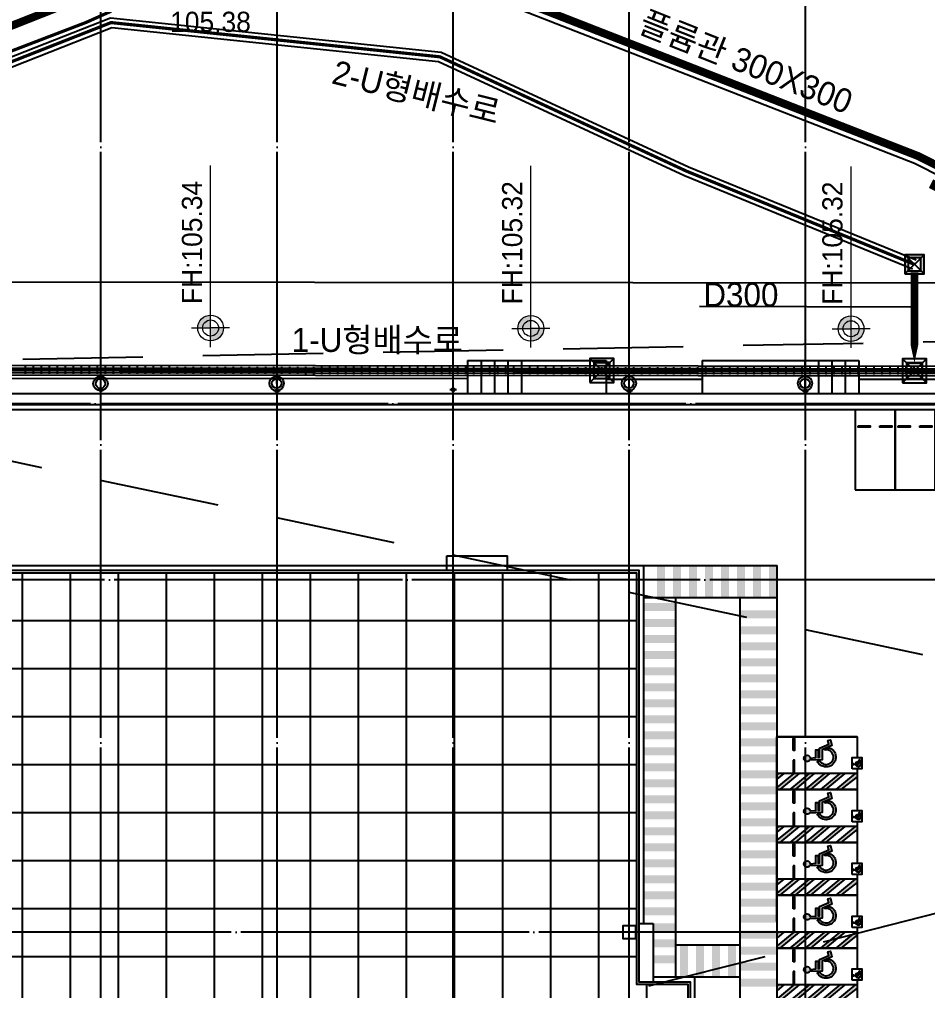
# Model space of a CAD drawing. Header units: millimetres. Extents: x 44352463 to 44913170, y -12080373 to -11704434.
# Drawn here: x 44461849 to 44518569, y -11891267 to -11830609 of the extents above; entities that cross this region are included whole.
import ezdxf
from ezdxf.enums import TextEntityAlignment as Align

# ---------------------------------------------------------------- set-up
doc = ezdxf.new("R2010")
doc.units = ezdxf.units.MM
doc.header["$LTSCALE"] = 600
doc.header["$MEASUREMENT"] = 0
for name, pattern in [('03 단지-0902$0$HIDDEN', [0.375, 0.25, -0.125]), ('CEN', [6.2, 6, -0.1, 0, -0.1]), ('HID', [0.345, 0.225, -0.12]), ('PHANTOM', [2.5, 1.25, -0.25, 0.25, -0.25, 0.25, -0.25])]:
    doc.linetypes.add(name, pattern=pattern)
doc.layers.get('0').update_dxf_attribs({"linetype": 'CONTINUOUS'})
for name, color, linetype in [('# 토목공사', 8, 'CONTINUOUS'), ('+공사계획', 4, 'CONTINUOUS'), ('7 우수관', 7, 'CONTINUOUS'), ('A-TEX-SYM', 3, 'CONTINUOUS'), ('A-중심선', 10, 'CEN'), ('CON-1', 2, 'CONTINUOUS'), ('ELE-4', 8, 'CONTINUOUS'), ('ELE-8', 8, 'CONTINUOUS'), ('FIN-1', 9, 'CONTINUOUS'), ('Parking(일반형)', 8, 'CONTINUOUS'), ('Parking(장애인)', 8, 'CONTINUOUS'), ('s-보도', 252, 'CONTINUOUS'), ('t기존건물', 8, 'CONTINUOUS'), ('x-평면도$0$x-평면도$0$0-진출입동선', 7, 'CONTINUOUS'), ('그라스울판넬', 4, 'CONTINUOUS'), ('대지경계선', 2, 'CONTINUOUS'), ('소방도로', 6, 'CONTINUOUS'), ('조경면적', 3, 'CONTINUOUS'), ('충돌방지대(고무범퍼)', 252, 'CONTINUOUS')]:
    doc.layers.add(name, color=color, linetype=linetype)
doc.layers.add('박스', color=6, linetype='CONTINUOUS', lineweight=15)
doc.styles.get("Standard").update_dxf_attribs({"font": ''})
doc.styles.add('돋움', font='')
doc.styles.get('Standard').set_extended_font_data('Dotum')
doc.styles.get('돋움').set_extended_font_data('Dotum')
doc.linetypes.add('H-DICHF00', pattern='A,1.1,[32,kosdic.shx,S=0.1,R=0,X=0,Y=0],-0.333333,["F",Standard,S=0.2,R=0,X=0,Y=-0.1],-0.216667', length=1.65)
doc.linetypes.add('KU105', pattern='A,0.9,[122,KACELINE.shx,S=0.006,R=0,X=0,Y=0],-0.2,["U",Standard,S=0.2,R=0,X=0.15,Y=-0.1],-0.25,-0.2', length=1.55)

# ---------------------------------------------------------------- blocks, each defined once
blk = doc.blocks.new('A$C304F24DA')
at = {"layer": 'ELE-8'}
for p, q in [((3000, 0), (3000, -49550)), ((6000, 0), (6000, -101900)), ((9000, 0), (9000, -101900)), ((12000, 0), (12000, -101900)), ((15000, 0), (15000, -101900)), ((18000, 0), (18000, -101900)), ((21000, 0), (21000, -101900)), ((24000, 0), (24000, -101900)), ((27000, 0), (27000, -101900)), ((30000, 0), (30000, -101900)), ((33000, 0), (33000, -101900)), ((36000, 0), (36000, -101900)), ((39000, 0), (39000, -101900)), ((42000, 0), (42000, -101900)), ((44380, -3000), (0, -3000)), ((44380, -6000), (0, -6000)), ((44380, -9000), (0, -9000)), ((44380, -12000), (0, -12000)), ((44380, -15000), (0, -15000)), ((44380, -18000), (0, -18000)), ((44380, -21000), (0, -21000)), ((44380, -24000), (0, -24000)), ((45000, -25700), (45000, -33100)), ((47580, -27000), (0, -27000)), ((47580, -30000), (0, -30000)), ((47580, -33000), (0, -33000)), ((44380, -36000), (0, -36000)), ((44380, -39000), (0, -39000)), ((44380, -42000), (0, -42000)), ((44380, -45000), (0, -45000)), ((44380, -48000), (0, -48000)), ((44380, -51000), (3630, -51000)), ((44380, -54000), (3630, -54000)), ((44380, -57000), (0, -57000)), ((3000, -56450), (3000, -78450)), ((44380, -60000), (0, -60000)), ((44380, -63000), (0, -63000)), ((44380, -66000), (0, -66000)), ((44380, -69000), (0, -69000)), ((44380, -72000), (0, -72000)), ((44380, -75000), (0, -75000)), ((44380, -78000), (0, -78000)), ((44380, -81000), (3630, -81000)), ((44380, -84000), (3630, -84000)), ((3000, -85350), (3000, -101900)), ((44380, -87000), (0, -87000)), ((44380, -90000), (0, -90000)), ((44380, -93000), (0, -93000)), ((44380, -96000), (0, -96000)), ((44380, -99000), (0, -99000))]:
    blk.add_line(p, q, dxfattribs=at)
blk = doc.blocks.new('RRRRR')
at = {"layer": 't기존건물', "linetype": '03 단지-0902$0$HIDDEN', "ltscale": 50}
for p, q in [((11754859, -9234582, 105901), (11993154, -9289877, 99476)), ((11993041, -9234569, 99616), (11754862, -9289915, 105951))]:
    blk.add_line(p, q, dxfattribs=at)
at = {"layer": 't기존건물', "linetype": '03 단지-0902$0$HIDDEN', "ltscale": 50, "extrusion": (5.24033e-05, -1, 0), "elevation": 9235198}
blk.add_lwpolyline([(11992557, 99616), (11754375, 105901)], dxfattribs=at)
blk = doc.blocks.new('b')
at = {"layer": '7 우수관', "color": 8}
for p, q in [((11554393, -9603687), (11553993, -9603687)), ((11554193, -9603887), (11554193, -9603487))]:
    blk.add_line(p, q, dxfattribs=at)
at = {"layer": '7 우수관', "ltscale": 0.1}
blk.add_circle((11554193, -9603687), 100, dxfattribs=at)
blk = doc.blocks.new('x-평면도$0$x-평면도$0$wkd')
at = {"layer": 'Parking(장애인)'}
h = blk.add_hatch(color=256, dxfattribs=at)
h.paths.add_polyline_path([(46277209, -12342346), (46277209, -12341731), (46277819, -12341469), (46277724, -12341106), (46277569, -12341146), (46277629, -12341376), (46277049, -12341626), (46277049, -12342198), (46276969, -12342204), (46276969, -12341726), (46276809, -12341726), (46276809, -12342216), (46276463, -12342242, 5.045541), (46276423, -12342385)])
h.paths.add_polyline_path([(46277664, -12341611), (46277384, -12341732, -1.887932), (46277065, -12342423), (46276901, -12342431, 1.520053)])
h = blk.add_hatch(color=256, dxfattribs=at)
h.paths.add_polyline_path([(46279182, -12342667), (46279172, -12342666), (46279163, -12342662), (46279155, -12342657), (46279149, -12342650), (46279144, -12342641), (46279142, -12342632), (46279142, -12342622), (46279144, -12342612), (46279149, -12342604), (46279155, -12342597), (46279163, -12342591), (46279172, -12342588), (46279182, -12342586), (46279191, -12342588), (46279200, -12342591), (46279208, -12342597), (46279215, -12342604), (46279219, -12342612), (46279222, -12342622), (46279222, -12342628), (46279326, -12342621), (46279326, -12342510), (46279362, -12342510), (46279362, -12342618), (46279396, -12342616), (46279396, -12342471), (46279548, -12342421), (46279525, -12342353), (46279559, -12342342), (46279593, -12342443), (46279432, -12342497), (46279432, -12342649)])
h.paths.add_polyline_path([(46279448, -12342744), (46279478, -12342747), (46279508, -12342744), (46279536, -12342733), (46279561, -12342716), (46279581, -12342693), (46279595, -12342667), (46279602, -12342637), (46279602, -12342607), (46279595, -12342578), (46279581, -12342551), (46279561, -12342529), (46279536, -12342511), (46279508, -12342501), (46279486, -12342498), (46279547, -12342478), (46279553, -12342480), (46279585, -12342502), (46279610, -12342531), (46279628, -12342565), (46279638, -12342603), (46279638, -12342642), (46279628, -12342679), (46279610, -12342714), (46279585, -12342743), (46279553, -12342765), (46279516, -12342779), (46279478, -12342783), (46279439, -12342779), (46279403, -12342765), (46279371, -12342743), (46279345, -12342714), (46279327, -12342679), (46279326, -12342675), (46279364, -12342672), (46279375, -12342693), (46279395, -12342716), (46279420, -12342733)])
h = blk.add_hatch(color=256, dxfattribs=at)
h.dxf.hatch_style = 1
h.paths.add_polyline_path([(46274493, -12343218), (46274391, -12343301), (46274391, -12343568), (46274811, -12343218)], flags=17)
h.paths.add_polyline_path([(46274391, -12344075), (46274391, -12344218), (46274566, -12344218), (46275766, -12343218), (46275448, -12343218)])
h.paths.add_polyline_path([(46275202, -12344218), (46275521, -12344218), (46276721, -12343218), (46276402, -12343218)])
h.paths.add_polyline_path([(46276157, -12344218), (46276475, -12344218), (46277675, -12343218), (46277357, -12343218)])
h.paths.add_polyline_path([(46277112, -12344218), (46277430, -12344218), (46278630, -12343218), (46278312, -12343218)])
h.paths.add_polyline_path([(46278066, -12344218), (46278384, -12344218), (46279391, -12343411), (46279391, -12343218), (46279266, -12343218)])
for p, q in [((46279391, -12343218), (46274391, -12343218)), ((46275448, -12343218), (46274391, -12344075)), ((46274493, -12343218), (46274391, -12343301)), ((46274811, -12343218), (46274391, -12343568)), ((46275766, -12343218), (46274566, -12344218)), ((46276402, -12343218), (46275202, -12344218)), ((46276721, -12343218), (46275521, -12344218)), ((46277357, -12343218), (46276157, -12344218)), ((46277675, -12343218), (46276475, -12344218)), ((46278312, -12343218), (46277112, -12344218)), ((46278630, -12343218), (46277430, -12344218)), ((46279266, -12343218), (46278066, -12344218)), ((46279391, -12343411), (46278384, -12344218))]:
    blk.add_line(p, q, dxfattribs=at)
for points in [[(46279391, -12340918), (46274391, -12340918), (46279391, -12340918), (46279391, -12342218)], [(46279391, -12342918), (46279391, -12344218), (46274391, -12344218), (46274391, -12344218), (46274391, -12340918)]]:
    blk.add_lwpolyline(points, dxfattribs=at)
for points in [[(46275391, -12341768), (46275391, -12341018), (46275491, -12341018), (46275491, -12341768)], [(46275391, -12342368), (46275391, -12343118), (46275491, -12343118), (46275491, -12342368)], [(46279090, -12342918), (46279090, -12342218), (46279690, -12342218), (46279690, -12342918)]]:
    blk.add_lwpolyline(points, close=True, dxfattribs=at)
for points in [[(46276423, -12342385, -5.045541), (46276463, -12342242), (46276809, -12342216), (46276809, -12341726), (46276969, -12341726), (46276969, -12342204), (46277049, -12342198), (46277049, -12341626), (46277629, -12341376), (46277569, -12341146), (46277724, -12341106), (46277819, -12341469), (46277209, -12341731), (46277209, -12342346), (46276423, -12342385, -5.045541)], [(46276901, -12342431), (46277065, -12342423, 1.887932), (46277384, -12341732), (46277664, -12341611, -1.520053), (46276901, -12342431)]]:
    blk.add_lwpolyline(points, format="xyb", close=True, dxfattribs=at)
at = {"layer": 'Parking(장애인)', "elevation": 0}
for points in [[(46279182, -12342667), (46279172, -12342666), (46279163, -12342662), (46279155, -12342657), (46279149, -12342650), (46279144, -12342641), (46279142, -12342632), (46279142, -12342622), (46279144, -12342612), (46279149, -12342604), (46279155, -12342597), (46279163, -12342591), (46279172, -12342588), (46279182, -12342586), (46279191, -12342588), (46279200, -12342591), (46279208, -12342597), (46279215, -12342604), (46279219, -12342612), (46279222, -12342622), (46279222, -12342628), (46279326, -12342621), (46279326, -12342510), (46279362, -12342510), (46279362, -12342618), (46279396, -12342616), (46279396, -12342471), (46279548, -12342421), (46279525, -12342353), (46279559, -12342342), (46279593, -12342443), (46279432, -12342497), (46279432, -12342649)], [(46279439, -12342779), (46279403, -12342765), (46279371, -12342743), (46279345, -12342714), (46279327, -12342679), (46279326, -12342675), (46279364, -12342672), (46279375, -12342693), (46279395, -12342716), (46279420, -12342733), (46279448, -12342744), (46279478, -12342747), (46279508, -12342744), (46279536, -12342733), (46279561, -12342716), (46279581, -12342693), (46279595, -12342667), (46279602, -12342637), (46279602, -12342607), (46279595, -12342578), (46279581, -12342551), (46279561, -12342529), (46279536, -12342511), (46279508, -12342501), (46279486, -12342498), (46279547, -12342478), (46279553, -12342480), (46279585, -12342502), (46279610, -12342531), (46279628, -12342565), (46279638, -12342603), (46279638, -12342642), (46279628, -12342679), (46279610, -12342714), (46279585, -12342743), (46279553, -12342765), (46279516, -12342779), (46279478, -12342783)]]:
    blk.add_lwpolyline(points, close=True, dxfattribs=at)
blk = doc.blocks.new('일반형주차(개정후)')
at = {"layer": 'Parking(일반형)', "ltscale": 3}
blk.add_lwpolyline([(-2500, -5000), (0, -5000), (0, 0), (-2500, 0), (-2500, -5000)], dxfattribs=at)
for points in [[(-2300, -1000), (-1550, -1000), (-1550, -1100), (-2300, -1100)], [(-950, -1000), (-200, -1000), (-200, -1100), (-950, -1100)]]:
    blk.add_lwpolyline(points, close=True, dxfattribs=at)
blk = doc.blocks.new('ZZZZ')
at = {"layer": 'A-TEX-SYM', "style": '돋움'}
blk.add_text('105.38', height=1260, dxfattribs=at).set_placement((11477072, 4256408), align=Align.MIDDLE_CENTER)
blk = doc.blocks.new('A$C0B2276BF')
at = {"layer": '# 토목공사', "linetype": 'ByBlock', "ltscale": 0.01}
for radius in [300, 200]:
    blk.add_circle((300, 300), radius, dxfattribs=at)
blk = doc.blocks.new('A$C037F09EC')
at = {"layer": '# 토목공사'}
h = blk.add_hatch(color=256, dxfattribs=at)
h.dxf.hatch_style = 1
h.paths.add_polyline_path([(750, 750), (250, 250), (1250, 250), (250, 1250), (1250, 1250)])
blk.add_lwpolyline([(0, 0), (1500, 0), (1500, 1500), (0, 1500)], close=True, dxfattribs=at)
for points in [[(1500, 1500), (0, 0)], [(1500, 0), (0, 1500)], [(250, 250), (1250, 250), (1250, 1250), (250, 1250), (250, 250)], [(750, 750), (250, 250), (1250, 250), (250, 1250), (1250, 1250), (750, 750)]]:
    blk.add_lwpolyline(points, dxfattribs=at)
blk = doc.blocks.new('A$C170E2CED')
at = {"layer": '# 토목공사'}
h = blk.add_hatch(color=256, dxfattribs=at)
h.dxf.hatch_style = 1
h.paths.add_polyline_path([(0, 0), (1200, 0), (1200, 1200), (0, 1200)])
h.paths.add_polyline_path([(200, 200), (1000, 200), (1000, 1000), (200, 1000)], flags=16)
blk.add_lwpolyline([(0, 0), (1200, 0), (1200, 1200), (0, 1200)], close=True, dxfattribs=at)
for points in [[(1200, 0), (0, 1200)], [(0, 0), (1200, 1200)], [(200, 200), (1000, 200), (1000, 1000), (200, 1000), (200, 200)]]:
    blk.add_lwpolyline(points, dxfattribs=at)
blk = doc.blocks.new('ee')
at = {"layer": '# 토목공사'}
blk.add_lwpolyline([(225, -14), (-225, 14)], dxfattribs=at)
blk = doc.blocks.new('A$C718137B9')
at = {"layer": '# 토목공사', "rotation": 273.5446411516302}
for p in [(17964, 150664), (18464, 150664), (18964, 150663), (19464, 150663), (19964, 150663), (20464, 150662), (20964, 150662), (21464, 150661), (21964, 150661), (22464, 150660), (22964, 150660), (23464, 150660), (23964, 150659), (24464, 150659), (24964, 150658), (25464, 150658), (25964, 150657), (26464, 150657), (26964, 150657), (27464, 150656), (27964, 150656), (28464, 150655), (28964, 150655), (29464, 150655), (29964, 150654), (30464, 150654), (30964, 150653), (31464, 150653), (31964, 150652), (32464, 150652), (32964, 150652), (33464, 150651), (33964, 150651), (34464, 150650), (34964, 150650), (35464, 150649), (35964, 150649), (36464, 150649), (36964, 150648), (37464, 150648), (37964, 150647), (38464, 150647), (38964, 150646), (39464, 150646), (39964, 150646), (40464, 150645), (40964, 150645), (41464, 150644), (41964, 150644), (42464, 150643), (42964, 150643), (43464, 150643), (43964, 150642), (44464, 150642), (44964, 150641), (45464, 150641), (45964, 150640), (46464, 150640), (46964, 150640), (47464, 150639), (47964, 150639), (48464, 150638), (48964, 150638), (49464, 150637), (49964, 150637), (50464, 150637), (50964, 150636), (51464, 150636), (51964, 150635), (52464, 150635), (52964, 150635), (53464, 150634), (53964, 150634), (54464, 150633), (54964, 150633), (55464, 150632), (55964, 150632), (56464, 150632), (56964, 150631), (57464, 150631), (57964, 150630), (58464, 150630), (58964, 150629), (59464, 150629), (59964, 150629), (60464, 150628), (60964, 150628), (61464, 150627), (61964, 150627), (62464, 150626), (62964, 150626), (63464, 150626), (63964, 150625), (64464, 150625), (64964, 150624), (65464, 150624), (65964, 150623), (66464, 150623), (66964, 150623), (67464, 150622), (67964, 150622), (68464, 150621), (68964, 150621), (69464, 150620), (69964, 150620), (70464, 150620), (70964, 150619), (71464, 150619), (71964, 150618), (72464, 150618), (72964, 150618), (73464, 150617), (73964, 150617)]:
    blk.add_blockref('ee', p, dxfattribs=at)
blk = doc.blocks.new('A$C159fdbf0')
at = {"layer": '# 토목공사', "linetype": 'H-DICHF00', "ltscale": 5, "flags": 128}
blk.add_lwpolyline([(-145062, -35525), (-128133, -36729), (-99600, -47871), (-92404, -51519), (-82290, -55317), (-80196, -55317), (-54378, -50318), (-39312, -47295), (-20279, -45240), (-8609, -42300), (-6842, -35051), (-4175, -30014), (-2609, -23683), (-1943, -18500), (899, -7164), (697, -3383), (6298, -5210), (8147, -5813), (13314, -8691), (16129, -11288), (17346, -12181), (21329, -13934), (26143, -18355), (31887, -21692), (35961, -35750), (43906, -48353), (47076, -51311), (50207, -49289), (56214, -38359), (58788, -38269), (73467, -54767)], dxfattribs=at)
at = {"layer": '# 토목공사'}
for points in [[(-159286, -42506), (-149833, -38787), (-129173, -40938), (-113727, -48099), (-99502, -53918)], [(-159054, -43059), (-149749, -39399), (-129334, -41525), (-113967, -48649), (-99729, -54474)], [(-99615, -56861), (-113031, -56836)]]:
    blk.add_lwpolyline(points, dxfattribs=at)
at = {"layer": '# 토목공사', "linetype": 'KU105', "ltscale": 4, "const_width": 200, "flags": 128}
blk.add_lwpolyline([(-175811, -199330), (-180418, -171395), (-182993, -161926), (-183377, -159600), (-183559, -158498), (-174474, -147801), (-175139, -145803), (-179788, -128110), (-180003, -123379), (-178866, -115663), (-180362, -109860), (-187041, -105645), (-185812, -95587), (-184975, -85201), (-184320, -72731), (-184825, -60362), (-174247, -51373), (-169486, -48066), (-166123, -46078), (-162657, -44332), (-159170, -42782), (-149791, -39093), (-129254, -41231), (-113847, -48374), (-99615, -54196)], dxfattribs=at)
at = {"layer": '# 토목공사', "linetype": 'HID', "ltscale": 5, "const_width": 600}
blk.add_lwpolyline([(-98583, -49155), (-92556, -52121), (-85521, -54858), (-81505, -55341), (-74794, -54348), (-71888, -54351), (-65907, -53193)], dxfattribs=at)
at = {"layer": '# 토목공사', "ltscale": 10}
blk.add_lwpolyline([(-99615, -60349, 0, 1492, 0), (-99615, -56861, 478, 478, 0), (-99615, -54696, 478, 478, 0)], format="xyseb", dxfattribs=at)
at = {"layer": '# 토목공사'}
for points in [[(-166322, -211433), (-163944, -173557, 0.015453), (-163841, -170283), (-163843, -126477, 0.0492), (-164852, -116270), (-172926, -75787, -0.458996), (-160968, -60497), (30366, -60659)], [(-166173, -211442), (-163794, -173567, 0.015453), (-163691, -170283), (-163693, -126477, 0.0492), (-164705, -116241), (-172779, -75757, -0.458912), (-160964, -60647), (30366, -60809)], [(-165873, -211461), (-163495, -173586, 0.015453), (-163391, -170283), (-163393, -126477, 0.0492), (-164411, -116182), (-172485, -75699, -0.458738), (-160957, -60947), (30366, -61109)], [(-165723, -211471), (-163345, -173595, 0.015453), (-163241, -170283), (-163243, -126477, 0.0492), (-164264, -116153), (-172338, -75669, -0.458648), (-160954, -61097), (30366, -61259)]]:
    blk.add_lwpolyline(points, format="xyb", dxfattribs=at)
at = {"layer": '# 토목공사', "linetype": 'KU105', "ltscale": 4, "const_width": 200, "flags": 128}
blk.add_lwpolyline([(-166023, -211452), (-163644, -173576, 0.015453), (-163541, -170283), (-163543, -126477, 0.0492), (-164558, -116211), (-172632, -75728, -0.458825), (-160961, -60797), (30366, -60959)], format="xyb", dxfattribs=at)
at = {"layer": '# 토목공사', "linetype": 'HID', "ltscale": 0.3}
for points in [[(-150449, -60806), (-150449, -61641)], [(-139449, -60815), (-139449, -61631)], [(-117449, -60834), (-117449, -61631)], [(-106449, -60843), (-106449, -61631)]]:
    blk.add_lwpolyline(points, dxfattribs=at)
at = {"layer": '# 토목공사'}
for name, p in [('A$C170E2CED', (-100215, -54796)), ('A$C718137B9', (-173098, -211466))]:
    blk.add_blockref(name, p, dxfattribs=at)
at = {"layer": '# 토목공사', "rotation": 359.9512567896719}
for p in [(-119884, -61582), (-100366, -61598)]:
    blk.add_blockref('A$C037F09EC', p, dxfattribs=at)
at = {"layer": '# 토목공사', "xscale": 1.5, "yscale": 1.5, "zscale": 1.5}
for p in [(-150899, -62091), (-139899, -62081), (-117899, -62081), (-106899, -62081)]:
    blk.add_blockref('A$C0B2276BF', p, dxfattribs=at)
at = {"layer": '# 토목공사', "style": '돋움'}
for s, rotation, p in [('플륨관 300X300', 338.34058, (-110407, -42241)), ('2-U형배수로', 346.06659, (-130894, -44165)), ('D300', 360, (-110453, -56836)), ('1-U형배수로', 360, (-133158, -59663))]:
    blk.add_text(s, height=1500, rotation=rotation, dxfattribs=at).set_placement(p, align=Align.CENTER)

msp = doc.modelspace()

# ---------------------------------------------------------------- hatches: boundary and pattern name
at = {"layer": 's-보도'}
h = msp.add_hatch(dxfattribs=at)
h.set_pattern_fill('AR-HBONE', color=256, scale=150, angle=408.00558807, style=0)
h.set_pattern_definition([(93.00558807, (321698819.5, -530412582.5), (-630.63466696, 567.71464384), [1800, -600]), (183.00558807, (321698788, -530411983.3), (-630.63466696, 567.71464384), [1800, -600])])
edge = h.paths.add_edge_path()
edge.add_line((44360202.987, -11920354.913), (44361471.996, -11920168.14))
edge.add_line((44361471.996, -11920168.14), (44371257.613, -11917793.504))
edge.add_line((44371257.613, -11917793.504), (44387553.054, -11914995.637))
edge.add_line((44387553.054, -11914995.637), (44397572.848, -11913493.807))
edge.add_line((44397572.848, -11913493.807), (44403480.653, -11912083.256))
edge.add_line((44403480.653, -11912083.256), (44406255.282, -11911677.533))
edge.add_line((44406255.282, -11911677.533), (44409132.251, -11910901.383))
edge.add_line((44409132.251, -11910901.383), (44408446.128, -11908675.736))
edge.add_line((44408446.128, -11908675.736), (44403102.982, -11910117.213))
edge.add_line((44403102.982, -11910117.213), (44397191.687, -11911528.596))
edge.add_line((44397191.687, -11911528.596), (44387235.567, -11913020.883))
edge.add_line((44387235.567, -11913020.883), (44370852.102, -11915833.863))
edge.add_line((44370852.102, -11915833.863), (44361089.756, -11918202.852))
edge.add_line((44361089.756, -11918202.852), (44359428.356, -11918447.377))
edge.add_line((44359428.356, -11918447.377), (44360202.936, -11920354.934))
h.paths.add_polyline_path([(44457531.64, -11819325.379), (44467105.387, -11816978.488), (44488042.344, -11812158.705), (44507439.636, -11807562.001), (44511840.727, -11806519.045), (44512666.72, -11806718.794), (44513116.636, -11807281.416), (44513549.907, -11808155.373), (44513554.466, -11808164.569), (44505726.723, -11810013.22), (44495090.935, -11812525.037), (44488491.952, -11814083.496), (44467562.424, -11818901.568), (44459120.18, -11820971.085)])
h.paths.add_polyline_path([(44416615.722, -11906805.747, 0.090262497), (44416500.175, -11905954.032, 0.171819035), (44415523.957, -11904683.627, 0.233704399), (44420877.491, -11890429.695), (44422950.07, -11861430.423), (44423109.219, -11859203.618), (44423206.923, -11857836.559), (44423709.03, -11850811.139), (44425612.093, -11851589.672), (44422850.337, -11882083.583), (44422812.129, -11882255.478), (44422827.823, -11882332.169), (44422711.831, -11883612.609), (44422570.821, -11890737.043), (44421777.529, -11895500.07), (44420468.079, -11900234.932), (44419400.69, -11902599.11), (44418658.322, -11904242.589)])
h.paths.add_polyline_path([(44423709.03, -11850811.139), (44423743.494, -11850328.919, -0.285607394), (44447282.428, -11821837.852), (44457531.64, -11819325.379), (44459120.18, -11820971.085), (44447834.389, -11823737.663, 0.284941072), (44425702.342, -11850593.194), (44425612.093, -11851589.672)])
h.paths.add_polyline_path([(44408446.128, -11908675.736, 0.054226188), (44411891.769, -11907287.097, 0.016649476), (44411936.171, -11907440.594, 0.287357806), (44413891.246, -11909074.942), (44413406.504, -11909461.768), (44412416.621, -11909877.784), (44410373.036, -11910736.315), (44409132.251, -11910901.383)])
h.paths.add_polyline_path([(44411936.171, -11907440.594, 0.333333333), (44416500.175, -11905954.032, -0.09018974), (44416615.753, -11906805.055), (44416405.964, -11907068.186), (44413891.246, -11909074.942, -0.287357806)])
h.paths.add_polyline_path([(44411891.769, -11907287.097, 0.065317482), (44415523.957, -11904683.627, -0.171819035), (44416500.175, -11905954.032, -0.333333333), (44411936.171, -11907440.594, -0.016649476)])
at = {"layer": '박스', "ltscale": 0.1}
h = msp.add_hatch(dxfattribs=at)
h.set_pattern_fill('ANSI31', color=256, scale=1.006801, angle=810)
h.set_pattern_definition([(135, (44534169.2325, -12011686.87107), (-0.08898951466, -0.08898951466), [])])
h.paths.add_polyline_path([(44472984.648, -11849882.48), (44473790.089, -11849882.48), (44473790.089, -11849077.039, 0.414213562)])
h.paths.add_polyline_path([(44473790.089, -11849882.48), (44473790.089, -11850687.921, 0.414213562), (44474595.531, -11849882.48)])
h = msp.add_hatch(dxfattribs=at)
h.set_pattern_fill('ANSI31', color=256, scale=1.006801, angle=810)
h.set_pattern_definition([(135, (44554169.22058, -12011708.71099), (-0.08898951466, -0.08898951466), [])])
h.paths.add_polyline_path([(44492984.636, -11849904.32), (44493790.077, -11849904.32), (44493790.077, -11849098.879, 0.414213562)])
h.paths.add_polyline_path([(44493790.077, -11849904.32), (44493790.077, -11850709.761, 0.414213562), (44494595.519, -11849904.32)])
h = msp.add_hatch(dxfattribs=at)
h.set_pattern_fill('ANSI31', color=256, scale=1.006801, angle=810)
h.set_pattern_definition([(135, (44574169.20906, -12011730.17068), (-0.08898951466, -0.08898951466), [])])
h.paths.add_polyline_path([(44512984.625, -11849925.779), (44513790.066, -11849925.779), (44513790.066, -11849120.338, 0.414213562)])
h.paths.add_polyline_path([(44513790.066, -11849925.779), (44513790.066, -11850731.221, 0.414213562), (44514595.507, -11849925.779)])

# ---------------------------------------------------------------- linework, layer by layer
at = {"layer": '+공사계획', "color": 6, "const_width": 200}
msp.add_lwpolyline([(44468756.34, -11829118.067), (44467509.779, -11830125.589), (44466009.481, -11830798.216), (44457970.517, -11833878.245), (44454455.517, -11835440.303), (44451353.254, -11836968.596), (44447554.391, -11839214.201), (44442577.447, -11842670.82), (44438976.02, -11845503.817), (44433681.497, -11850037.269)], dxfattribs=at)
at = {"layer": 'A-TEX-SYM'}
for p, q in [((44489840.232, -11851916.81), (44489840.232, -11853991.81)), ((44489840.232, -11851916.81), (44498500.232, -11851916.81)), ((44490680.232, -11851916.81), (44490680.232, -11853991.81)), ((44491520.232, -11851916.81), (44491520.232, -11853991.81)), ((44492360.232, -11851916.81), (44492360.232, -11853991.81)), ((44493200.232, -11851916.81), (44493200.232, -11853991.81)), ((44498500.232, -11851916.81), (44498500.232, -11853991.81)), ((44504500.232, -11851916.81), (44504500.232, -11853991.81)), ((44504500.232, -11851916.81), (44514271.475, -11851916.81)), ((44510911.475, -11851916.81), (44510911.475, -11853991.81)), ((44511751.475, -11851916.81), (44511751.475, -11853991.81)), ((44512591.475, -11851916.81), (44512591.475, -11854016.81)), ((44513431.475, -11851916.81), (44513431.475, -11854016.81)), ((44514271.475, -11851916.81), (44514271.475, -11854016.81))]:
    msp.add_line(p, q, dxfattribs=at)
at = {"layer": 'A-중심선', "ltscale": 5}
for p, q in [((44466940.232, -12042884.796), (44466940.232, -11824697.371)), ((44477940.232, -12042884.796), (44477940.232, -11824697.371)), ((44488940.232, -12042884.796), (44488940.232, -11824697.371)), ((44499940.232, -12042884.796), (44499940.232, -11824697.371)), ((44510940.232, -12042884.796), (44510940.232, -11824697.371)), ((44745280.078, -11854616.81), (44413938.371, -11854616.81)), ((44615966.707, -11865616.81), (44413938.371, -11865616.81)), ((44512281.968, -11887616.81), (44413938.371, -11887616.81))]:
    msp.add_line(p, q, dxfattribs=at)
at = {"layer": 'CON-1'}
for points in [[(44456010.232, -11865016.879), (44500540.209, -11865016.879), (44500540.209, -11890716.879), (44503740.21, -11890716.879), (44503740.21, -11898416.879), (44500540.209, -11898416.879), (44500540.209, -11967216.879), (44456010.232, -11967216.879)], [(44456010.232, -11865166.879), (44500390.209, -11865166.879), (44500390.209, -11890866.879), (44503590.21, -11890866.879), (44503590.21, -11898266.879), (44500390.209, -11898266.879), (44500390.209, -11967066.879), (44456010.232, -11967066.879)]]:
    msp.add_lwpolyline(points, dxfattribs=at)
msp.add_lwpolyline([(44500340.209, -11888016.81), (44500340.209, -11887216.81), (44499540.209, -11887216.81), (44499540.209, -11888016.81)], close=True, dxfattribs=at)
at = {"layer": 'FIN-1', "ltscale": 0.1}
for p, q in [((44609570.252, -11854986.81), (44456310.232, -11854986.81)), ((44603190.232, -11854986.81), (44462690.231, -11854986.81))]:
    msp.add_line(p, q, dxfattribs=at)
at = {"layer": 'FIN-1'}
for p, q in [((44456310.209, -11864716.879), (44500840.209, -11864716.879)), ((44500840.209, -11887066.879), (44500840.209, -11864716.879)), ((44500840.209, -11864716.879), (44509164.837, -11864716.879)), ((44509164.837, -11931516.877), (44509164.837, -11864716.879)), ((44500840.209, -11866716.879), (44509164.837, -11866716.879)), ((44502840.209, -11890416.879), (44502840.209, -11866716.879)), ((44506864.837, -11931516.877), (44506864.837, -11866716.879)), ((44502840.209, -11888416.879), (44506864.837, -11888416.879)), ((44501440.209, -11890416.879), (44506864.837, -11890416.879)), ((44504040.21, -11898716.879), (44504040.21, -11890416.879))]:
    msp.add_line(p, q, dxfattribs=at)
for points in [[(44501664.838, -11866716.879), (44502164.838, -11866716.879), (44501664.838, -11864716.879), (44502164.838, -11864716.879)], [(44502664.838, -11866716.879), (44503164.838, -11866716.879), (44502664.838, -11864716.879), (44503164.838, -11864716.879)], [(44503664.838, -11866716.879), (44504164.838, -11866716.879), (44503664.838, -11864716.879), (44504164.838, -11864716.879)], [(44504664.838, -11866716.879), (44505164.838, -11866716.879), (44504664.838, -11864716.879), (44505164.838, -11864716.879)], [(44505664.838, -11866716.879), (44506164.838, -11866716.879), (44505664.838, -11864716.879), (44506164.838, -11864716.879)], [(44506664.838, -11866716.879), (44507164.838, -11866716.879), (44506664.838, -11864716.879), (44507164.838, -11864716.879)], [(44507664.837, -11866716.879), (44508164.837, -11866716.879), (44507664.837, -11864716.879), (44508164.837, -11864716.879)], [(44508664.837, -11866716.879), (44509164.837, -11866716.879), (44508664.837, -11864716.879), (44509164.837, -11864716.879)], [(44500840.209, -11867066.879), (44500840.209, -11867566.879), (44502840.209, -11867066.879), (44502840.209, -11867566.879)], [(44506864.837, -11867516.877), (44506864.837, -11868016.877), (44508864.837, -11867516.877), (44508864.837, -11868016.877)], [(44506864.837, -11867516.877), (44506864.837, -11868016.877), (44508864.837, -11867516.877), (44508864.837, -11868016.877)], [(44507164.837, -11867516.877), (44507164.837, -11868016.877), (44509164.837, -11867516.877), (44509164.837, -11868016.877)], [(44500840.209, -11868066.879), (44500840.209, -11868566.879), (44502840.209, -11868066.879), (44502840.209, -11868566.879)], [(44506864.837, -11868516.877), (44506864.837, -11869016.877), (44508864.837, -11868516.877), (44508864.837, -11869016.877)], [(44506864.837, -11868516.877), (44506864.837, -11869016.877), (44508864.837, -11868516.877), (44508864.837, -11869016.877)], [(44507164.837, -11868516.877), (44507164.837, -11869016.877), (44509164.837, -11868516.877), (44509164.837, -11869016.877)], [(44500840.209, -11869066.879), (44500840.209, -11869566.879), (44502840.209, -11869066.879), (44502840.209, -11869566.879)], [(44500840.209, -11870066.879), (44500840.209, -11870566.879), (44502840.209, -11870066.879), (44502840.209, -11870566.879)], [(44506864.837, -11869516.877), (44506864.837, -11870016.877), (44508864.837, -11869516.877), (44508864.837, -11870016.877)], [(44506864.837, -11869516.877), (44506864.837, -11870016.877), (44508864.837, -11869516.877), (44508864.837, -11870016.877)], [(44507164.837, -11869516.877), (44507164.837, -11870016.877), (44509164.837, -11869516.877), (44509164.837, -11870016.877)], [(44506864.837, -11870516.877), (44506864.837, -11871016.877), (44508864.837, -11870516.877), (44508864.837, -11871016.877)], [(44506864.837, -11870516.877), (44506864.837, -11871016.877), (44508864.837, -11870516.877), (44508864.837, -11871016.877)], [(44507164.837, -11870516.877), (44507164.837, -11871016.877), (44509164.837, -11870516.877), (44509164.837, -11871016.877)], [(44500840.209, -11871066.879), (44500840.209, -11871566.879), (44502840.209, -11871066.879), (44502840.209, -11871566.879)], [(44506864.837, -11871516.877), (44506864.837, -11872016.877), (44508864.837, -11871516.877), (44508864.837, -11872016.877)], [(44506864.837, -11871516.877), (44506864.837, -11872016.877), (44508864.837, -11871516.877), (44508864.837, -11872016.877)], [(44507164.837, -11871516.877), (44507164.837, -11872016.877), (44509164.837, -11871516.877), (44509164.837, -11872016.877)], [(44500840.209, -11872066.879), (44500840.209, -11872566.879), (44502840.209, -11872066.879), (44502840.209, -11872566.879)], [(44506864.837, -11872516.877), (44506864.837, -11873016.877), (44508864.837, -11872516.877), (44508864.837, -11873016.877)], [(44506864.837, -11872516.877), (44506864.837, -11873016.877), (44508864.837, -11872516.877), (44508864.837, -11873016.877)], [(44507164.837, -11872516.877), (44507164.837, -11873016.877), (44509164.837, -11872516.877), (44509164.837, -11873016.877)], [(44500840.209, -11873066.879), (44500840.209, -11873566.879), (44502840.209, -11873066.879), (44502840.209, -11873566.879)], [(44506864.837, -11873516.877), (44506864.837, -11874016.877), (44508864.837, -11873516.877), (44508864.837, -11874016.877)], [(44506864.837, -11873516.877), (44506864.837, -11874016.877), (44508864.837, -11873516.877), (44508864.837, -11874016.877)], [(44507164.837, -11873516.877), (44507164.837, -11874016.877), (44509164.837, -11873516.877), (44509164.837, -11874016.877)], [(44500840.209, -11874066.879), (44500840.209, -11874566.879), (44502840.209, -11874066.879), (44502840.209, -11874566.879)], [(44506864.837, -11874516.877), (44506864.837, -11875016.877), (44508864.837, -11874516.877), (44508864.837, -11875016.877)], [(44506864.837, -11874516.877), (44506864.837, -11875016.877), (44508864.837, -11874516.877), (44508864.837, -11875016.877)], [(44507164.837, -11874516.877), (44507164.837, -11875016.877), (44509164.837, -11874516.877), (44509164.837, -11875016.877)], [(44500840.209, -11875066.879), (44500840.209, -11875566.879), (44502840.209, -11875066.879), (44502840.209, -11875566.879)], [(44506864.837, -11875516.877), (44506864.837, -11876016.877), (44508864.837, -11875516.877), (44508864.837, -11876016.877)], [(44506864.837, -11875516.877), (44506864.837, -11876016.877), (44508864.837, -11875516.877), (44508864.837, -11876016.877)], [(44507164.837, -11875516.877), (44507164.837, -11876016.877), (44509164.837, -11875516.877), (44509164.837, -11876016.877)], [(44500840.209, -11876066.879), (44500840.209, -11876566.879), (44502840.209, -11876066.879), (44502840.209, -11876566.879)], [(44506864.837, -11876516.877), (44506864.837, -11877016.877), (44508864.837, -11876516.877), (44508864.837, -11877016.877)], [(44506864.837, -11876516.877), (44506864.837, -11877016.877), (44508864.837, -11876516.877), (44508864.837, -11877016.877)], [(44507164.837, -11876516.877), (44507164.837, -11877016.877), (44509164.837, -11876516.877), (44509164.837, -11877016.877)], [(44500840.209, -11877066.879), (44500840.209, -11877566.879), (44502840.209, -11877066.879), (44502840.209, -11877566.879)], [(44506864.837, -11877516.877), (44506864.837, -11878016.877), (44508864.837, -11877516.877), (44508864.837, -11878016.877)], [(44506864.837, -11877516.877), (44506864.837, -11878016.877), (44508864.837, -11877516.877), (44508864.837, -11878016.877)], [(44507164.837, -11877516.877), (44507164.837, -11878016.877), (44509164.837, -11877516.877), (44509164.837, -11878016.877)], [(44500840.209, -11878066.879), (44500840.209, -11878566.879), (44502840.209, -11878066.879), (44502840.209, -11878566.879)], [(44506864.837, -11878516.877), (44506864.837, -11879016.877), (44508864.837, -11878516.877), (44508864.837, -11879016.877)], [(44506864.837, -11878516.877), (44506864.837, -11879016.877), (44508864.837, -11878516.877), (44508864.837, -11879016.877)], [(44507164.837, -11878516.877), (44507164.837, -11879016.877), (44509164.837, -11878516.877), (44509164.837, -11879016.877)], [(44500840.209, -11879066.879), (44500840.209, -11879566.879), (44502840.209, -11879066.879), (44502840.209, -11879566.879)], [(44506864.837, -11879516.877), (44506864.837, -11880016.877), (44508864.837, -11879516.877), (44508864.837, -11880016.877)], [(44506864.837, -11879516.877), (44506864.837, -11880016.877), (44508864.837, -11879516.877), (44508864.837, -11880016.877)], [(44507164.837, -11879516.877), (44507164.837, -11880016.877), (44509164.837, -11879516.877), (44509164.837, -11880016.877)], [(44500840.209, -11880066.879), (44500840.209, -11880566.879), (44502840.209, -11880066.879), (44502840.209, -11880566.879)], [(44506864.837, -11880516.877), (44506864.837, -11881016.877), (44508864.837, -11880516.877), (44508864.837, -11881016.877)], [(44506864.837, -11880516.877), (44506864.837, -11881016.877), (44508864.837, -11880516.877), (44508864.837, -11881016.877)], [(44507164.837, -11880516.877), (44507164.837, -11881016.877), (44509164.837, -11880516.877), (44509164.837, -11881016.877)], [(44500840.209, -11881066.879), (44500840.209, -11881566.879), (44502840.209, -11881066.879), (44502840.209, -11881566.879)], [(44506864.837, -11881516.877), (44506864.837, -11882016.877), (44508864.837, -11881516.877), (44508864.837, -11882016.877)], [(44506864.837, -11881516.877), (44506864.837, -11882016.877), (44508864.837, -11881516.877), (44508864.837, -11882016.877)], [(44507164.837, -11881516.877), (44507164.837, -11882016.877), (44509164.837, -11881516.877), (44509164.837, -11882016.877)], [(44500840.209, -11882066.879), (44500840.209, -11882566.879), (44502840.209, -11882066.879), (44502840.209, -11882566.879)], [(44506864.837, -11882516.877), (44506864.837, -11883016.877), (44508864.837, -11882516.877), (44508864.837, -11883016.877)], [(44506864.837, -11882516.877), (44506864.837, -11883016.877), (44508864.837, -11882516.877), (44508864.837, -11883016.877)], [(44507164.837, -11882516.877), (44507164.837, -11883016.877), (44509164.837, -11882516.877), (44509164.837, -11883016.877)], [(44500840.209, -11883066.879), (44500840.209, -11883566.879), (44502840.209, -11883066.879), (44502840.209, -11883566.879)], [(44500840.209, -11884066.879), (44500840.209, -11884566.879), (44502840.209, -11884066.879), (44502840.209, -11884566.879)], [(44506864.837, -11883516.877), (44506864.837, -11884016.877), (44508864.837, -11883516.877), (44508864.837, -11884016.877)], [(44506864.837, -11883516.877), (44506864.837, -11884016.877), (44508864.837, -11883516.877), (44508864.837, -11884016.877)], [(44507164.837, -11883516.877), (44507164.837, -11884016.877), (44509164.837, -11883516.877), (44509164.837, -11884016.877)], [(44506864.837, -11884516.877), (44506864.837, -11885016.877), (44508864.837, -11884516.877), (44508864.837, -11885016.877)], [(44506864.837, -11884516.877), (44506864.837, -11885016.877), (44508864.837, -11884516.877), (44508864.837, -11885016.877)], [(44507164.837, -11884516.877), (44507164.837, -11885016.877), (44509164.837, -11884516.877), (44509164.837, -11885016.877)], [(44500840.209, -11885066.879), (44500840.209, -11885566.879), (44502840.209, -11885066.879), (44502840.209, -11885566.879)], [(44506864.837, -11885516.877), (44506864.837, -11886016.877), (44508864.837, -11885516.877), (44508864.837, -11886016.877)], [(44506864.837, -11885516.877), (44506864.837, -11886016.877), (44508864.837, -11885516.877), (44508864.837, -11886016.877)], [(44507164.837, -11885516.877), (44507164.837, -11886016.877), (44509164.837, -11885516.877), (44509164.837, -11886016.877)], [(44500840.209, -11886066.879), (44500840.209, -11886566.879), (44502840.209, -11886066.879), (44502840.209, -11886566.879)], [(44501440.209, -11887066.879), (44501440.209, -11887566.879), (44502840.209, -11887066.879), (44502840.209, -11887566.879)], [(44506864.837, -11886516.877), (44506864.837, -11887016.877), (44508864.837, -11886516.877), (44508864.837, -11887016.877)], [(44506864.837, -11886516.877), (44506864.837, -11887016.877), (44508864.837, -11886516.877), (44508864.837, -11887016.877)], [(44507164.837, -11886516.877), (44507164.837, -11887016.877), (44509164.837, -11886516.877), (44509164.837, -11887016.877)], [(44506864.837, -11887516.877), (44506864.837, -11888016.877), (44508864.837, -11887516.877), (44508864.837, -11888016.877)], [(44506864.837, -11887516.877), (44506864.837, -11888016.877), (44508864.837, -11887516.877), (44508864.837, -11888016.877)], [(44507164.837, -11887516.877), (44507164.837, -11888016.877), (44509164.837, -11887516.877), (44509164.837, -11888016.877)], [(44501440.209, -11888066.879), (44501440.209, -11888566.879), (44502840.209, -11888066.879), (44502840.209, -11888566.879)], [(44503114.33, -11890416.879), (44503614.33, -11890416.879), (44503114.33, -11888416.879), (44503614.33, -11888416.879)], [(44504114.33, -11890416.879), (44504614.33, -11890416.879), (44504114.33, -11888416.879), (44504614.33, -11888416.879)], [(44505114.33, -11890416.879), (44505614.33, -11890416.879), (44505114.33, -11888416.879), (44505614.33, -11888416.879)], [(44506114.33, -11890416.879), (44506614.33, -11890416.879), (44506114.33, -11888416.879), (44506614.33, -11888416.879)], [(44506864.837, -11888516.877), (44506864.837, -11889016.877), (44508864.837, -11888516.877), (44508864.837, -11889016.877)], [(44506864.837, -11888516.877), (44506864.837, -11889016.877), (44508864.837, -11888516.877), (44508864.837, -11889016.877)], [(44507164.837, -11888516.877), (44507164.837, -11889016.877), (44509164.837, -11888516.877), (44509164.837, -11889016.877)], [(44501440.209, -11889066.879), (44501440.209, -11889566.879), (44502840.209, -11889066.879), (44502840.209, -11889566.879)], [(44506864.837, -11889516.877), (44506864.837, -11890016.877), (44508864.837, -11889516.877), (44508864.837, -11890016.877)], [(44506864.837, -11889516.877), (44506864.837, -11890016.877), (44508864.837, -11889516.877), (44508864.837, -11890016.877)], [(44507164.837, -11889516.877), (44507164.837, -11890016.877), (44509164.837, -11889516.877), (44509164.837, -11890016.877)], [(44506864.837, -11890516.877), (44506864.837, -11891016.877), (44508864.837, -11890516.877), (44508864.837, -11891016.877)], [(44506864.837, -11890516.877), (44506864.837, -11891016.877), (44508864.837, -11890516.877), (44508864.837, -11891016.877)], [(44507164.837, -11890516.877), (44507164.837, -11891016.877), (44509164.837, -11890516.877), (44509164.837, -11891016.877)]]:
    msp.add_solid(points, dxfattribs=at)
at = {"layer": '그라스울판넬'}
for p, q in [((44488540.232, -11864116.81), (44492340.232, -11864116.81)), ((44488540.232, -11865016.879), (44488540.232, -11864116.81)), ((44492340.232, -11865016.879), (44492340.232, -11864116.81)), ((44500540.209, -11887066.879), (44501440.209, -11887066.879)), ((44501440.209, -11887066.879), (44501440.209, -11890716.879))]:
    msp.add_line(p, q, dxfattribs=at)
at = {"layer": '대지경계선', "linetype": 'PHANTOM', "ltscale": 7, "const_width": 500, "flags": 128}
msp.add_lwpolyline([(44691681.535, -11928959.931), (44703570.502, -11918984.855), (44704562.64, -11912717.031), (44688240.462, -11926862.101), (44677693.131, -11914428.75), (44694904.54, -11899828.148), (44693586.616, -11896659.997), (44692157.073, -11893223.529), (44698687.989, -11882236.793), (44700047.111, -11877940.323), (44701406.234, -11873643.853), (44699394.188, -11871559.391), (44697923.197, -11868829.078), (44696452.206, -11866098.765), (44696217.92, -11864967.514), (44694721.167, -11862859.186), (44693224.413, -11860750.858), (44689247.393, -11857552.719), (44685270.374, -11854354.581), (44679063.694, -11847496.242), (44672857.014, -11840637.904), (44664126.281, -11846273.747), (44654077.289, -11836888.185), (44655600.903, -11836817.402), (44655526.042, -11831830.78), (44652039.59, -11831779.442), (44648553.138, -11831728.104), (44648151.809, -11831353.356), (44646146.972, -11826459.206), (44644142.135, -11821565.056), (44643316.633, -11820157.891), (44642491.13, -11818750.727), (44638801.373, -11815143.814), (44635111.616, -11811536.902), (44633026.287, -11810821.466), (44630940.958, -11810106.031), (44628828.075, -11808090.236), (44626715.193, -11806074.441), (44624763.804, -11805091.4), (44622812.415, -11804108.36), (44619900.153, -11803115.983), (44616986.719, -11802123.207), (44614953.948, -11810141.025), (44614288.011, -11815325.054), (44612743.609, -11821568.361), (44610076.755, -11826605.838), (44608365.44, -11833623.321), (44597022.331, -11836481.242), (44578001.171, -11838534.804), (44563118.751, -11841521.482), (44535855.274, -11846800.176), (44525186.395, -11842794.072), (44517993.23, -11839148.285), (44507317.999, -11834980.364), (44489367.046, -11827969.693), (44472136.182, -11826743.828), (44461183.163, -11831073.944), (44449372.502, -11824979.342), (44438610.012, -11828918.531), (44434058.819, -11835196.848), (44431136.074, -11839228.805), (44433277.434, -11843448.655), (44436866.579, -11845893.276), (44436108.332, -11847138.854), (44429579.138, -11854383.932), (44426315.841, -11862823.106), (44426267.552, -11871444.364), (44424148.697, -11876318.6), (44422830.184, -11882251.264), (44424044.824, -11888190.724), (44426841.091, -11894558.565), (44430495.301, -11901408.273), (44432838.875, -11903973.373), (44432234.297, -11917736.096), (44435852.436, -11921058.632), (44436955.169, -11919941.582), (44441611.249, -11937698.444), (44438624.287, -11935449.115), (44432726.761, -11933191.7), (44429143.089, -11934691.065), (44427736.62, -11933943.822), (44429671.653, -11938117.834), (44429297.756, -11942104.783), (44443343.52, -12027268.815), (44517654.72, -12026616.277), (44572070.039, -12024146.741), (44581771.629, -12026800.104), (44646695.741, -12024942.742), (44665257.164, -12024426.426), (44709430.419, -12034141.296), (44761047.156, -12035362.272), (44761203.786, -12029679.249), (44761360.416, -12023996.226), (44760195.788, -12020593.792), (44759031.16, -12017191.358), (44753720.023, -12011010.724), (44748408.886, -12004830.091), (44743817.599, -11999730.079), (44739226.311, -11994630.067), (44735418.776, -11990485.886), (44731611.24, -11986341.705), (44726588.204, -11981568.834), (44718363.904, -11973753.945), (44713426.968, -11969063.294), (44708686.767, -11967304.035), (44703946.566, -11965544.776), (44700048.863, -11963142.605), (44696151.159, -11960740.433), (44694512.279, -11958413.335), (44692350.813, -11955343.988), (44690189.346, -11952274.642), (44689755.597, -11951147.49), (44687668.287, -11945720.945), (44686014.727, -11941421.551), (44688848.131, -11935190.741)], close=True, dxfattribs=at)
at = {"layer": '박스', "ltscale": 0.1}
for p, q in [((44473790.089, -11851070.866), (44473790.089, -11839741.807)), ((44493790.077, -11851092.706), (44493790.077, -11839763.647)), ((44513790.066, -11851114.165), (44513790.066, -11839785.107)), ((44472601.704, -11849882.48), (44473790.089, -11849882.48)), ((44474978.475, -11849882.48), (44473790.089, -11849882.48)), ((44492601.692, -11849904.32), (44493790.077, -11849904.32)), ((44494978.463, -11849904.32), (44493790.077, -11849904.32)), ((44512601.68, -11849925.779), (44513790.066, -11849925.779)), ((44514978.452, -11849925.779), (44513790.066, -11849925.779))]:
    msp.add_line(p, q, dxfattribs=at)
for centre in [(44473790.089, -11849882.48), (44493790.077, -11849904.32), (44513790.066, -11849925.779)]:
    msp.add_circle(centre, 805.441, dxfattribs=at)
at = {"layer": '박스'}
for centre in [(44473790.089, -11849882.48), (44493790.077, -11849904.32), (44513790.066, -11849925.779)]:
    msp.add_circle(centre, 500, dxfattribs=at)
at = {"layer": '소방도로', "ltscale": 7}
for p, q in [((44678728.855, -11847224.13), (44457032.848, -11847016.444)), ((44457027.304, -11853016.441), (44489840.232, -11853046.762)), ((44498500.232, -11853070.454), (44504500.232, -11853075.999)), ((44514271.475, -11853069.337), (44533040.232, -11853086.681))]:
    msp.add_line(p, q, dxfattribs=at)
at = {"layer": '조경면적'}
for p, q in [((44610565.229, -11853991.81), (44455315.232, -11853991.81)), ((44609870.245, -11854686.81), (44456010.232, -11854686.81))]:
    msp.add_line(p, q, dxfattribs=at)

# ---------------------------------------------------------------- block references
at = {"ltscale": 3}
msp.add_blockref('A$C159fdbf0', (44617362.678, -11791713.611), dxfattribs=at)
at = {"linetype": 'ByBlock'}
for p in [(32912746.907, -2250054.778), (32923746.907, -2250129.778), (32923746.907, -2250129.778), (32934746.907, -2250054.778), (32945746.907, -2250129.778), (32956746.907, -2250129.778)]:
    msp.add_blockref('b', p, dxfattribs=at)
at = {"layer": 'ELE-4', "rotation": 1.086555888464989}
msp.add_blockref('RRRRR', (32506027.211, -2842359.815), dxfattribs=at)
at = {"layer": 'ELE-8'}
msp.add_blockref('A$C304F24DA', (44456010.232, -11865166.879), dxfattribs=at)
at = {"layer": 'Parking(일반형)'}
for p in [(44516540.187, -11854986.856), (44519040.187, -11854986.856)]:
    msp.add_blockref('일반형주차(개정후)', p, dxfattribs=at)
at = {"layer": 'x-평면도$0$x-평면도$0$0-진출입동선', "rotation": 0.0003467250553188453}
for p in [(-1765300.986, 465220.865), (-1765300.966, 461920.865), (-1765300.946, 458620.836), (-1765300.926, 455320.836), (-1765300.907, 452020.836)]:
    msp.add_blockref('x-평면도$0$x-평면도$0$wkd', p, dxfattribs=at)
at = {"layer": '충돌방지대(고무범퍼)'}
msp.add_blockref('ZZZZ', (32996710.738, -16087166.79), dxfattribs=at)

# ---------------------------------------------------------------- texts
at = {"layer": 'A-TEX-SYM', "style": '돋움'}
for s, p in [('FH:105.34', (44473253.973, -11848389.076)), ('FH:105.32', (44493253.961, -11848410.916)), ('FH:105.32', (44513253.95, -11848432.376))]:
    msp.add_text(s, height=1260, rotation=90, dxfattribs=at).set_placement(p)

doc.saveas('drawing.dxf')
